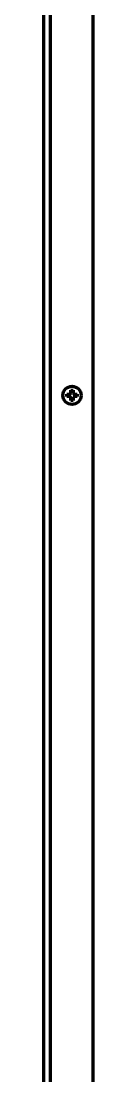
# Model space of a CAD drawing. Header units: inches. Extents: x -3055 to 7244, y 299 to 5591.
# Drawn here: x 6315.6 to 6337.3, y 2893.8 to 3357.7 of the extents above; entities that cross this region are included whole.
import ezdxf

# ---------------------------------------------------------------- set-up
doc = ezdxf.new("R2010")
doc.units = ezdxf.units.IN

msp = doc.modelspace()

# ---------------------------------------------------------------- linework, layer by layer
at = {"linetype": 'Continuous', "lineweight": 70}
for p, q in [((6315.57, 2146.62), (6315.57, 3798.15)), ((6318.37, 3788.2), (6318.37, 2487.22)), ((6337.27, 2485.22), (6337.27, 3783.27)), ((6325.67, 3193.12), (6325.67, 3193.62)), ((6325.67, 3192.62), (6325.67, 3193.12)), ((6330.27, 3193.62), (6330.27, 3193.12)), ((6330.27, 3193.12), (6330.27, 3192.62))]:
    msp.add_line(p, q, dxfattribs=at)
msp.add_circle((6327.97, 3193.12), 4, dxfattribs=at)
for points in [[(6325.67, 3193.62), (6325.88, 3193.62), (6326.09, 3193.62), (6326.41, 3193.62), (6326.52, 3193.62), (6326.74, 3193.62), (6326.86, 3193.62), (6326.97, 3193.62)], [(6327.47, 3190.82), (6327.47, 3191.03), (6327.47, 3191.24), (6327.47, 3191.56), (6327.47, 3191.67), (6327.47, 3191.89), (6327.47, 3192.01), (6327.47, 3192.12)], [(6328.47, 3195.42), (6328.47, 3195.22), (6328.47, 3195.01), (6328.47, 3194.69), (6328.47, 3194.58), (6328.47, 3194.35), (6328.47, 3194.24), (6328.47, 3194.12)], [(6330.27, 3192.62), (6330.07, 3192.62), (6329.86, 3192.62), (6329.54, 3192.62), (6329.43, 3192.62), (6329.2, 3192.62), (6329.09, 3192.62), (6328.97, 3192.62)]]:
    msp.add_open_spline(points, degree=3, knots=[0, 0, 0, 0, 0.5, 0.5, 0.75, 0.75, 1, 1, 1, 1], dxfattribs=at)
for points in [[(6326.97, 3192.62), (6326.92, 3192.62), (6326.81, 3192.62), (6326.65, 3192.62), (6326.49, 3192.62), (6326.33, 3192.62), (6326.18, 3192.62), (6326.03, 3192.62), (6325.86, 3192.62), (6325.74, 3192.62), (6325.67, 3192.62)], [(6326.97, 3193.62), (6327, 3193.65), (6327.04, 3193.69), (6327.12, 3193.77), (6327.19, 3193.84), (6327.26, 3193.91), (6327.33, 3193.98), (6327.4, 3194.05), (6327.45, 3194.1), (6327.47, 3194.12)], [(6327.47, 3192.12), (6327.45, 3192.15), (6327.4, 3192.2), (6327.32, 3192.27), (6327.25, 3192.35), (6327.18, 3192.42), (6327.11, 3192.49), (6327.04, 3192.55), (6327, 3192.6), (6326.97, 3192.62)], [(6327.47, 3194.12), (6327.47, 3194.18), (6327.47, 3194.29), (6327.47, 3194.45), (6327.47, 3194.61), (6327.47, 3194.76), (6327.47, 3194.91), (6327.47, 3195.07), (6327.47, 3195.24), (6327.47, 3195.36), (6327.47, 3195.42)], [(6327.47, 3195.42), (6327.64, 3195.42), (6327.97, 3195.42), (6328.31, 3195.42), (6328.47, 3195.42)], [(6328.47, 3194.12), (6328.5, 3194.1), (6328.55, 3194.05), (6328.62, 3193.97), (6328.7, 3193.9), (6328.77, 3193.83), (6328.84, 3193.76), (6328.9, 3193.69), (6328.95, 3193.65), (6328.97, 3193.62)], [(6328.97, 3192.62), (6328.95, 3192.6), (6328.9, 3192.55), (6328.83, 3192.48), (6328.76, 3192.41), (6328.69, 3192.34), (6328.62, 3192.27), (6328.54, 3192.19), (6328.5, 3192.15), (6328.47, 3192.12)], [(6328.47, 3192.12), (6328.47, 3192.07), (6328.47, 3191.96), (6328.47, 3191.8), (6328.47, 3191.64), (6328.47, 3191.49), (6328.47, 3191.33), (6328.47, 3191.18), (6328.47, 3191.01), (6328.47, 3190.89), (6328.47, 3190.82)], [(6328.97, 3193.62), (6329.03, 3193.62), (6329.14, 3193.62), (6329.3, 3193.62), (6329.46, 3193.62), (6329.61, 3193.62), (6329.76, 3193.62), (6329.92, 3193.62), (6330.09, 3193.62), (6330.21, 3193.62), (6330.27, 3193.62)], [(6328.47, 3190.82), (6328.31, 3190.82), (6327.97, 3190.82), (6327.64, 3190.82), (6327.47, 3190.82)]]:
    msp.add_open_spline(points, degree=3, dxfattribs=at)

doc.saveas('drawing.dxf')
